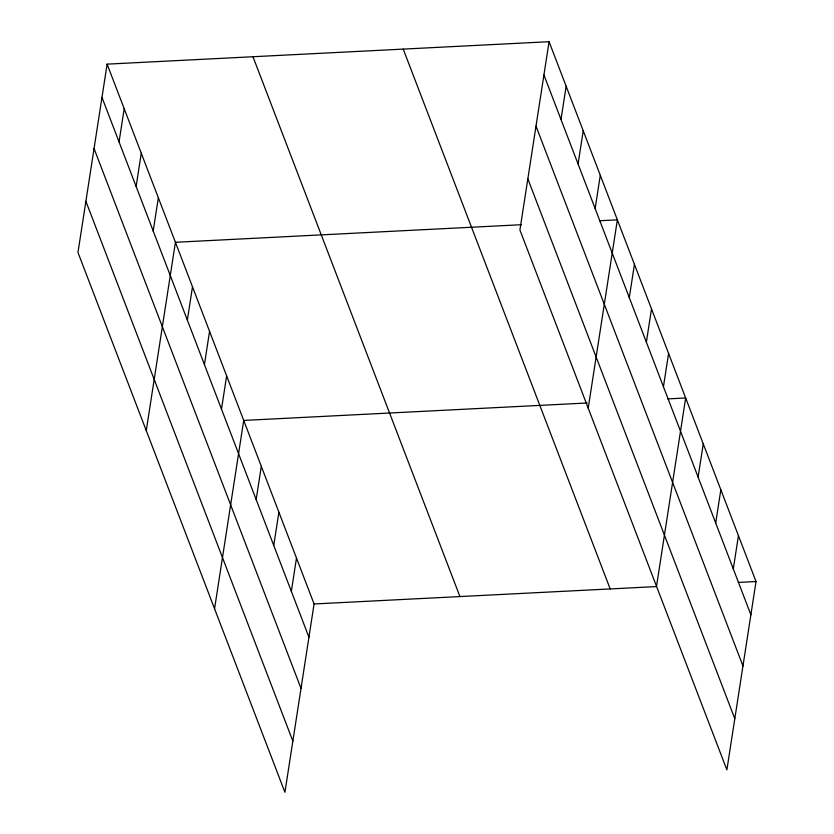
<?xml version="1.0" encoding="UTF-8"?>
<svg xmlns="http://www.w3.org/2000/svg" width="834" height="834" viewBox="0 0 834 834"><rect width="100%" height="100%" fill="white"/><g stroke="black" fill="none" stroke-linecap="round" stroke-linejoin="round"><path stroke-width="1.25" d="M107.117 64.145L77.969 252.473L284.926 792.3L314.084 603.972L107.117 64.145L549.074 41.7L756.031 581.527L726.883 769.855L519.916 230.028L549.074 41.7M119.053 141.936L124.193 108.681M136.119 186.472L141.269 153.216M153.195 231.008L158.345 197.752M146.263 430.615L175.421 242.287L521.417 224.711M187.348 320.079L192.498 286.823M204.424 364.614L209.563 331.359M221.49 409.15L226.639 375.894M214.557 608.757L243.716 420.43L587.157 402.989M256.163 499.566L261.303 466.321M273.75 545.457L278.9 512.201M291.347 591.337L296.487 558.082M561.001 119.491L566.15 86.236M578.077 164.027L583.216 130.771M595.142 208.563L600.292 175.307M588.21 408.17L617.369 219.842L599.458 220.749M629.295 297.634L634.445 264.378M646.371 342.169L651.521 308.914M663.447 386.705L668.597 353.449M656.514 586.312L685.663 397.985L667.753 398.892M698.11 477.121L703.26 443.876M715.697 523.012L720.847 489.756M733.294 568.892L738.444 535.647M314.084 603.972L656.243 586.594M738.121 582.434L756.031 581.527M543.924 74.956L750.881 614.783M536.001 126.132L742.958 665.959M527.839 178.851L734.796 718.679M403.229 49.102L610.186 588.94M252.963 56.733L459.93 596.56M101.977 97.401L308.934 637.228M94.054 148.567L301.011 688.404M85.892 201.296L292.849 741.124"/></g></svg>
